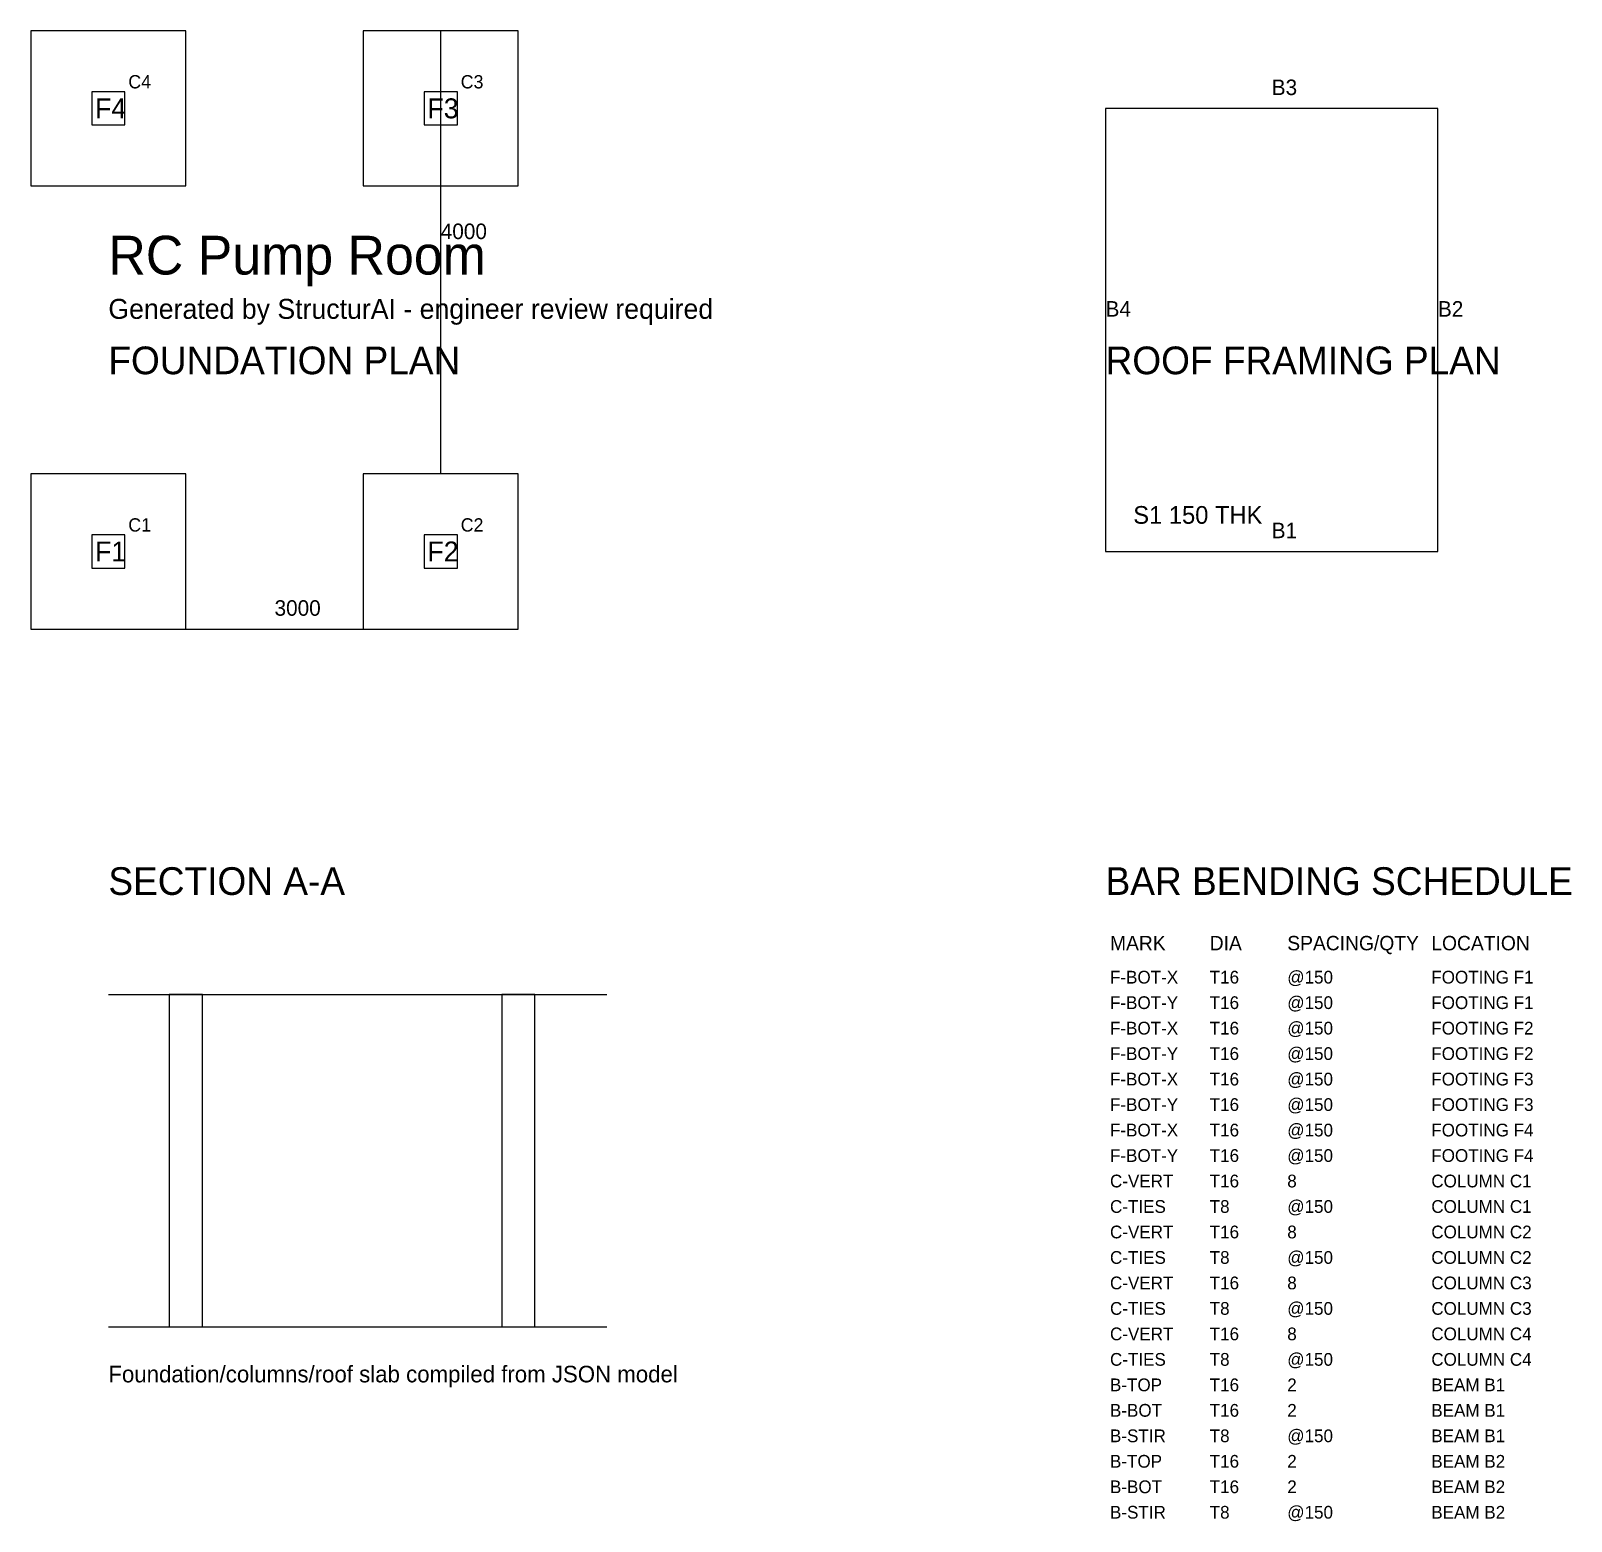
# Model space of a CAD drawing. Header units: metres. Extents: x -700 to 13203, y -8753 to 4700.
import ezdxf

# ---------------------------------------------------------------- set-up
doc = ezdxf.new("R2010")
doc.units = ezdxf.units.M
for name, color, linetype in [('A-ANNO', 7, 'Continuous'), ('A-DIMS', 3, 'Continuous'), ('A-TITLE', 6, 'Continuous'), ('S-BEAM', 5, 'Continuous'), ('S-COLUMN', 1, 'Continuous'), ('S-FOOTING', 2, 'Continuous'), ('S-SLAB', 4, 'Continuous')]:
    doc.layers.add(name, color=color, linetype=linetype)

msp = doc.modelspace()

# ---------------------------------------------------------------- linework, layer by layer
at = {"layer": 'A-ANNO'}
msp.add_line((0, -7000), (4500, -7000), dxfattribs=at)
at = {"layer": 'A-DIMS'}
for p, q in [((3000, 700), (3000, 4700)), ((0, -700), (3000, -700))]:
    msp.add_line(p, q, dxfattribs=at)
at = {"layer": 'S-BEAM'}
for p, q in [((12000, 4000), (9000, 4000)), ((9000, 4000), (9000, 0)), ((12000, 0), (12000, 4000)), ((9000, 0), (12000, 0))]:
    msp.add_line(p, q, dxfattribs=at)
at = {"layer": 'S-COLUMN'}
for points in [[(-150, 3850), (150, 3850), (150, 4150), (-150, 4150), (-150, 3850)], [(2850, 3850), (3150, 3850), (3150, 4150), (2850, 4150), (2850, 3850)], [(-150, -150), (150, -150), (150, 150), (-150, 150), (-150, -150)], [(2850, -150), (3150, -150), (3150, 150), (2850, 150), (2850, -150)], [(550, -7000), (850, -7000), (850, -4000), (550, -4000), (550, -7000)], [(3550, -7000), (3850, -7000), (3850, -4000), (3550, -4000), (3550, -7000)]]:
    msp.add_lwpolyline(points, dxfattribs=at)
at = {"layer": 'S-FOOTING'}
for points in [[(-700, 3300), (700, 3300), (700, 4700), (-700, 4700), (-700, 3300)], [(2300, 3300), (3700, 3300), (3700, 4700), (2300, 4700), (2300, 3300)], [(-700, -700), (700, -700), (700, 700), (-700, 700), (-700, -700)], [(2300, -700), (3700, -700), (3700, 700), (2300, 700), (2300, -700)]]:
    msp.add_lwpolyline(points, dxfattribs=at)
at = {"layer": 'S-SLAB'}
msp.add_line((0, -4000), (4500, -4000), dxfattribs=at)
msp.add_lwpolyline([(9000, 0), (12000, 0), (12000, 4000), (9000, 4000), (9000, 0)], dxfattribs=at)

# ---------------------------------------------------------------- texts
at = {"layer": 'A-ANNO'}
for s, height, p in [('C4', 120, (180, 4180)), ('C3', 120, (3180, 4180)), ('B3', 140, (10500, 4120)), ('F4', 180, (-120, 3910)), ('F3', 180, (2880, 3910)), ('Generated by StructurAI - engineer review required', 180, (0, 2100)), ('B4', 140, (9000, 2120)), ('B2', 140, (12000, 2120)), ('C1', 120, (180, 180)), ('C2', 120, (3180, 180)), ('S1 150 THK', 160, (9250, 250)), ('B1', 140, (10500, 120)), ('F1', 180, (-120, -90)), ('F2', 180, (2880, -90)), ('MARK', 130, (9040, -3600)), ('DIA', 130, (9940, -3600)), ('SPACING/QTY', 130, (10640, -3600)), ('LOCATION', 130, (11940, -3600)), ('F-BOT-X', 115, (9040, -3900)), ('T16', 115, (9940, -3900)), ('@150', 115, (10640, -3900)), ('FOOTING F1', 115, (11940, -3900)), ('F-BOT-Y', 115, (9040, -4130)), ('T16', 115, (9940, -4130)), ('@150', 115, (10640, -4130)), ('FOOTING F1', 115, (11940, -4130)), ('F-BOT-X', 115, (9040, -4360)), ('T16', 115, (9940, -4360)), ('@150', 115, (10640, -4360)), ('FOOTING F2', 115, (11940, -4360)), ('F-BOT-Y', 115, (9040, -4590)), ('T16', 115, (9940, -4590)), ('@150', 115, (10640, -4590)), ('FOOTING F2', 115, (11940, -4590)), ('F-BOT-X', 115, (9040, -4820)), ('T16', 115, (9940, -4820)), ('@150', 115, (10640, -4820)), ('FOOTING F3', 115, (11940, -4820)), ('F-BOT-Y', 115, (9040, -5050)), ('T16', 115, (9940, -5050)), ('@150', 115, (10640, -5050)), ('FOOTING F3', 115, (11940, -5050)), ('F-BOT-X', 115, (9040, -5280)), ('T16', 115, (9940, -5280)), ('@150', 115, (10640, -5280)), ('FOOTING F4', 115, (11940, -5280)), ('F-BOT-Y', 115, (9040, -5510)), ('T16', 115, (9940, -5510)), ('@150', 115, (10640, -5510)), ('FOOTING F4', 115, (11940, -5510)), ('C-VERT', 115, (9040, -5740)), ('T16', 115, (9940, -5740)), ('8', 115, (10640, -5740)), ('COLUMN C1', 115, (11940, -5740)), ('C-TIES', 115, (9040, -5970)), ('T8', 115, (9940, -5970)), ('@150', 115, (10640, -5970)), ('COLUMN C1', 115, (11940, -5970)), ('C-VERT', 115, (9040, -6200)), ('T16', 115, (9940, -6200)), ('8', 115, (10640, -6200)), ('COLUMN C2', 115, (11940, -6200)), ('C-TIES', 115, (9040, -6430)), ('T8', 115, (9940, -6430)), ('@150', 115, (10640, -6430)), ('COLUMN C2', 115, (11940, -6430)), ('C-VERT', 115, (9040, -6660)), ('T16', 115, (9940, -6660)), ('8', 115, (10640, -6660)), ('COLUMN C3', 115, (11940, -6660)), ('C-TIES', 115, (9040, -6890)), ('T8', 115, (9940, -6890)), ('@150', 115, (10640, -6890)), ('COLUMN C3', 115, (11940, -6890)), ('C-VERT', 115, (9040, -7120)), ('T16', 115, (9940, -7120)), ('8', 115, (10640, -7120)), ('COLUMN C4', 115, (11940, -7120)), ('@150', 115, (10640, -7350)), ('Foundation/columns/roof slab compiled from JSON model', 150, (0, -7500)), ('C-TIES', 115, (9040, -7350)), ('T8', 115, (9940, -7350)), ('COLUMN C4', 115, (11940, -7350)), ('B-TOP', 115, (9040, -7580)), ('T16', 115, (9940, -7580)), ('2', 115, (10640, -7580)), ('BEAM B1', 115, (11940, -7580)), ('B-BOT', 115, (9040, -7810)), ('T16', 115, (9940, -7810)), ('2', 115, (10640, -7810)), ('BEAM B1', 115, (11940, -7810)), ('B-STIR', 115, (9040, -8040)), ('T8', 115, (9940, -8040)), ('@150', 115, (10640, -8040)), ('BEAM B1', 115, (11940, -8040)), ('B-TOP', 115, (9040, -8270)), ('T16', 115, (9940, -8270)), ('2', 115, (10640, -8270)), ('BEAM B2', 115, (11940, -8270)), ('B-BOT', 115, (9040, -8500)), ('T16', 115, (9940, -8500)), ('2', 115, (10640, -8500)), ('BEAM B2', 115, (11940, -8500)), ('B-STIR', 115, (9040, -8730)), ('T8', 115, (9940, -8730)), ('@150', 115, (10640, -8730)), ('BEAM B2', 115, (11940, -8730))]:
    msp.add_text(s, height=height, dxfattribs=at).set_placement(p)
at = {"layer": 'A-DIMS'}
for s, p in [('4000', (3000, 2820)), ('3000', (1500, -580))]:
    msp.add_text(s, height=140, dxfattribs=at).set_placement(p)
at = {"layer": 'A-TITLE'}
for s, height, p in [('RC Pump Room', 350, (0, 2500)), ('FOUNDATION PLAN', 250, (0, 1600)), ('ROOF FRAMING PLAN', 250, (9000, 1600)), ('SECTION A-A', 250, (0, -3100)), ('BAR BENDING SCHEDULE', 250, (9000, -3100))]:
    msp.add_text(s, height=height, dxfattribs=at).set_placement(p)

doc.saveas('drawing.dxf')
